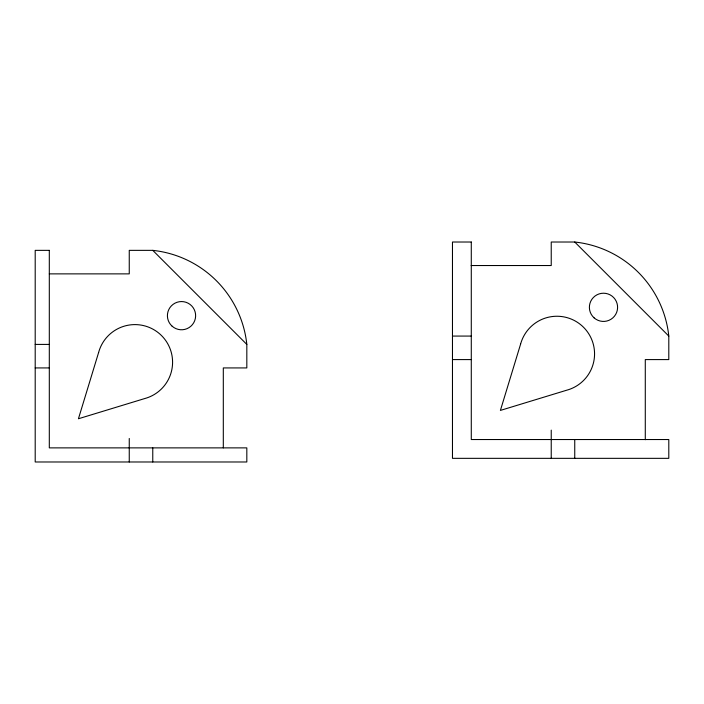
<?xml version="1.0" encoding="UTF-8"?>
<svg xmlns="http://www.w3.org/2000/svg" width="704" height="704" viewBox="0 0 704 704"><rect width="100%" height="100%" fill="white"/><g stroke="black" fill="none" stroke-linecap="round" stroke-linejoin="round"><path stroke-width="1.06" d="M645.286 439.692L645.286 359.586L668.8 359.586L668.8 336.072A105.811 105.811 0 0 0 574.746 242.018L551.232 242.018L551.232 265.531L471.126 265.531M223.309 447.876L223.309 367.928L246.822 367.928L246.822 344.414L152.768 250.36L129.254 250.36L129.254 273.874L49.306 273.874M452.47 336.072L471.284 336.072M35.2 344.414L49.306 344.414M452.47 359.586L471.284 359.586M35.2 367.928L49.306 367.928M574.746 242.018L668.8 336.072M574.746 439.534L574.746 458.339M551.232 430.126L551.232 458.339M152.768 447.876L152.768 461.982M129.254 438.469L129.254 461.982M152.768 250.36A105.811 105.811 0 0 1 246.822 344.414M98.622 352.484L78.434 418.757L144.698 398.561A37.62 37.62 0 0 0 161.568 335.623A37.62 37.62 0 0 0 98.622 352.484M520.59 344.142L500.403 410.414L566.676 390.218A37.62 37.62 0 0 0 583.537 327.272A37.62 37.62 0 0 0 520.59 344.142M471.284 242.018L452.47 242.018L452.47 458.339L668.8 458.339L668.8 439.534L471.284 439.534L471.284 242.018M49.306 250.36L35.2 250.36L35.2 461.982L246.822 461.982L246.822 447.876L49.306 447.876L49.306 250.36M594.106 317.856A14.106 14.106 0 0 0 617.302 310.191A14.106 14.106 0 0 0 599.06 293.929A14.106 14.106 0 0 0 594.106 317.856M172.128 326.198A14.106 14.106 0 0 0 195.334 318.534A14.106 14.106 0 0 0 177.091 302.271A14.106 14.106 0 0 0 172.128 326.198"/></g></svg>
